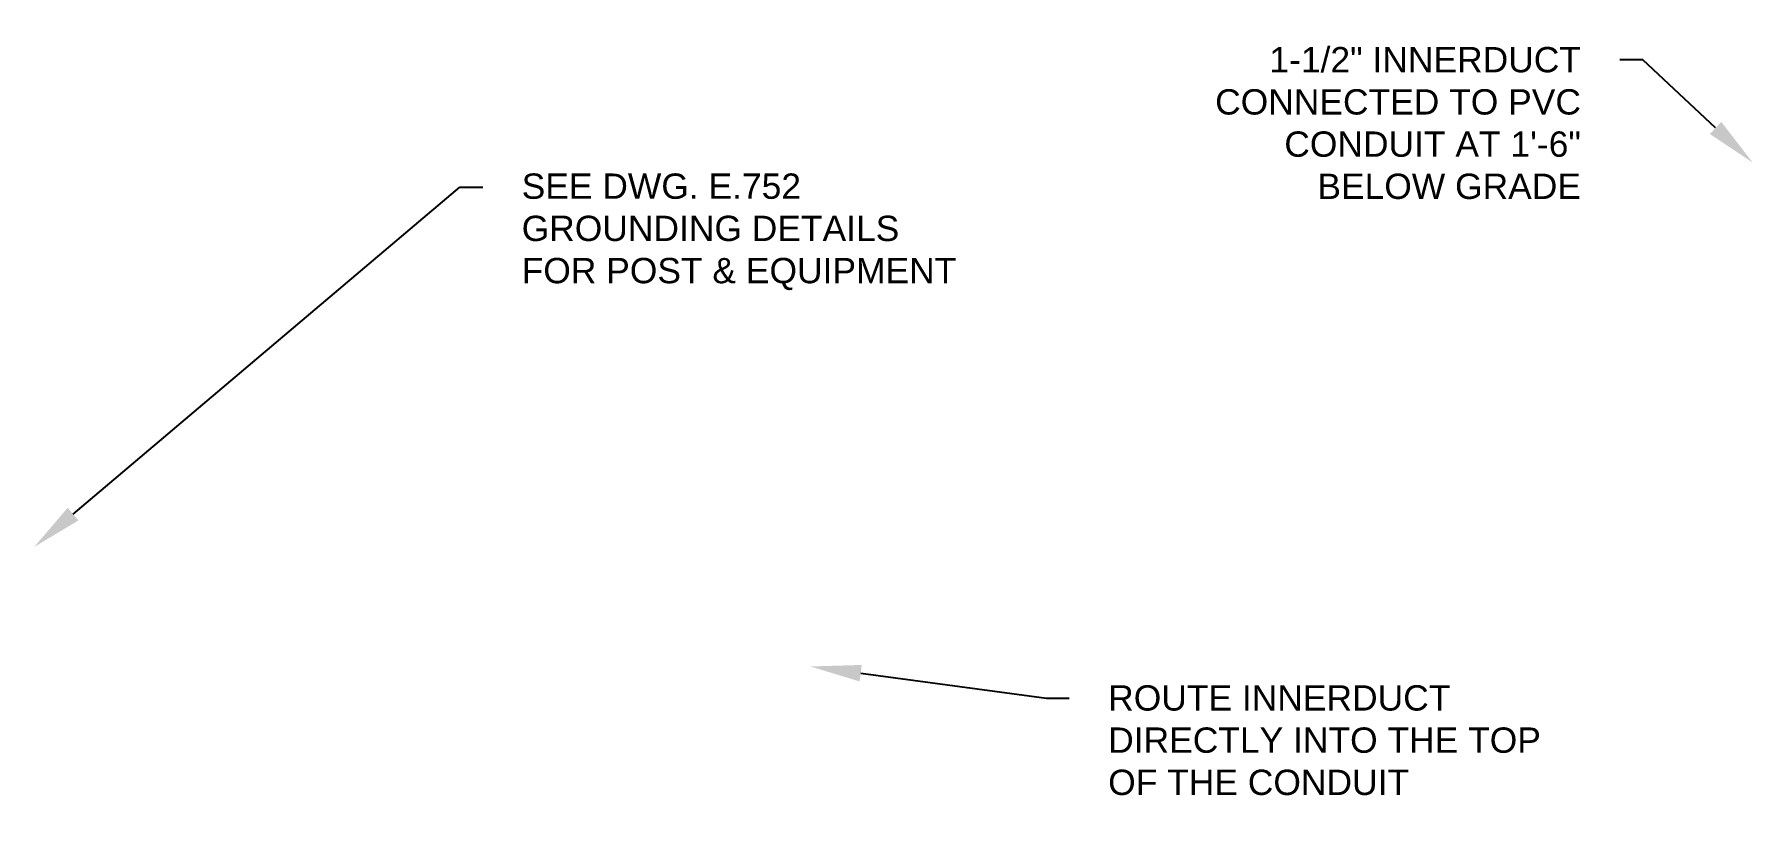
# Model space of a CAD drawing. Header units: feet. Extents: x -496 to 721, y -497 to 166.
# Drawn here: x -496.3 to -428.5, y -122.2 to -91.7 of the extents above; entities that cross this region are included whole.
import ezdxf
from ezdxf import colors
from ezdxf.entities.mleader import LeaderData, LeaderLine
from ezdxf.math import Vec2, Vec3

# ---------------------------------------------------------------- set-up
doc = ezdxf.new("R2010")
doc.units = ezdxf.units.FT
doc.header["$MEASUREMENT"] = 0
doc.layers.add('G-ANNO-TEXT', color=1, linetype='Continuous')
doc.styles.add('NEI-A', font='arial.ttf')

msp = doc.modelspace()

# ---------------------------------------------------------------- leaders
at = {"layer": 'G-ANNO-TEXT'}
ml = msp.add_multileader_mtext('Standard', dxfattribs=at)
ml.set_content('1-1/2" INNERDUCT CONNECTED TO PVC CONDUIT AT 1\'-6" BELOW GRADE', color=256, style='NEI-A')
ml.set_leader_properties()
ml.build(insert=Vec2(0, 0))
ml.multileader.update_dxf_attribs({"dogleg_length": 3.071, "arrow_head_size": 2})
ctx = ml.context
ctx.base_point, ctx.char_height, ctx.arrow_head_size, ctx.landing_gap_size, ctx.plane_origin = Vec3(-451.159, -92.712), 1, 2, 1.536, Vec3(315.266, -626.689)
ctx.text_align_type = 2
notes = []
notes.append((ctx, [(1, (1, 1, 0), (-432.876, -92.712), (-1, 0), 0.9, [(1, [(-428.537, -96.764)], 0, [])])]))
ctx.mtext.insert, ctx.mtext.width, ctx.mtext.defined_height, ctx.mtext.alignment, ctx.mtext.flow_direction = Vec3(-435.312, -92.203), 14.6476, 2.038, 3, 5
ctx.mtext.has_bg_fill, ctx.mtext.bg_color, ctx.mtext.bg_scale_factor, ctx.mtext.bg_transparency, ctx.mtext.use_window_bg_color = 1, -1073741824, 1.5, 0, 1
ml = msp.add_multileader_mtext('Standard', dxfattribs=at)
ml.set_content('\\pxql,t3.00005;SEE DWG. E.752\\PGROUNDING DETAILS FOR POST & EQUIPMENT', color=256, style='NEI-A')
ml.set_leader_properties()
ml.build(insert=Vec2(0, 0))
ml.multileader.update_dxf_attribs({"dogleg_length": 3.071, "arrow_head_size": 2})
ctx = ml.context
ctx.base_point, ctx.char_height, ctx.arrow_head_size, ctx.landing_gap_size, ctx.plane_origin = Vec3(-478.647, -97.737), 1, 2, 1.536, Vec3(258.446, -642.215)
notes.append((ctx, [(0, (1, 1, 0), (-479.547, -97.737), (1, 0), 0.9, [(1, [(-496.34, -111.939)], 0, [])])]))
ctx.mtext.insert, ctx.mtext.width, ctx.mtext.flow_direction = Vec3(-477.111, -97.198), 17.36619, 5
ctx.mtext.has_bg_fill, ctx.mtext.bg_color, ctx.mtext.bg_scale_factor, ctx.mtext.bg_transparency, ctx.mtext.use_window_bg_color = 1, -1073741824, 1.5, 0, 1
ml = msp.add_multileader_mtext('Standard', dxfattribs=at)
ml.set_content('\\pxql,t3.00005;ROUTE INNERDUCT DIRECTLY INTO THE TOP OF THE CONDUIT ', color=256, style='NEI-A')
ml.set_leader_properties()
ml.build(insert=Vec2(0, 0))
ml.multileader.update_dxf_attribs({"dogleg_length": 3.071, "arrow_head_size": 2})
ctx = ml.context
ctx.base_point, ctx.char_height, ctx.arrow_head_size, ctx.landing_gap_size, ctx.plane_origin = Vec3(-455.502, -117.914), 1, 2, 1.536, Vec3(329.327, -672.177)
notes.append((ctx, [(0, (1, 1, 0), (-456.402, -117.914), (1, 0), 0.9, [(1, [(-465.716, -116.664)], 0, [])])]))
ctx.mtext.insert, ctx.mtext.width, ctx.mtext.flow_direction = Vec3(-453.967, -117.406), 19.17953, 5
ctx.mtext.has_bg_fill, ctx.mtext.bg_color, ctx.mtext.bg_scale_factor, ctx.mtext.bg_transparency, ctx.mtext.use_window_bg_color = 1, -1073741824, 1.5, 0, 1
for ctx, leaders in notes:
    for number, flags, end, landing, length, lines in leaders:
        leader = LeaderData()
        leader.index, (leader.has_last_leader_line, leader.has_dogleg_vector, leader.attachment_direction) = number, flags
        leader.last_leader_point, leader.dogleg_vector, leader.dogleg_length = Vec3(end), Vec3(landing), length
        for number, points, colour, breaks in lines:
            line = LeaderLine()
            line.index, line.vertices, line.color, line.breaks = number, Vec3.list(points), colors.encode_raw_color(colour), breaks
            leader.lines.append(line)
        ctx.leaders.append(leader)

doc.saveas('drawing.dxf')
